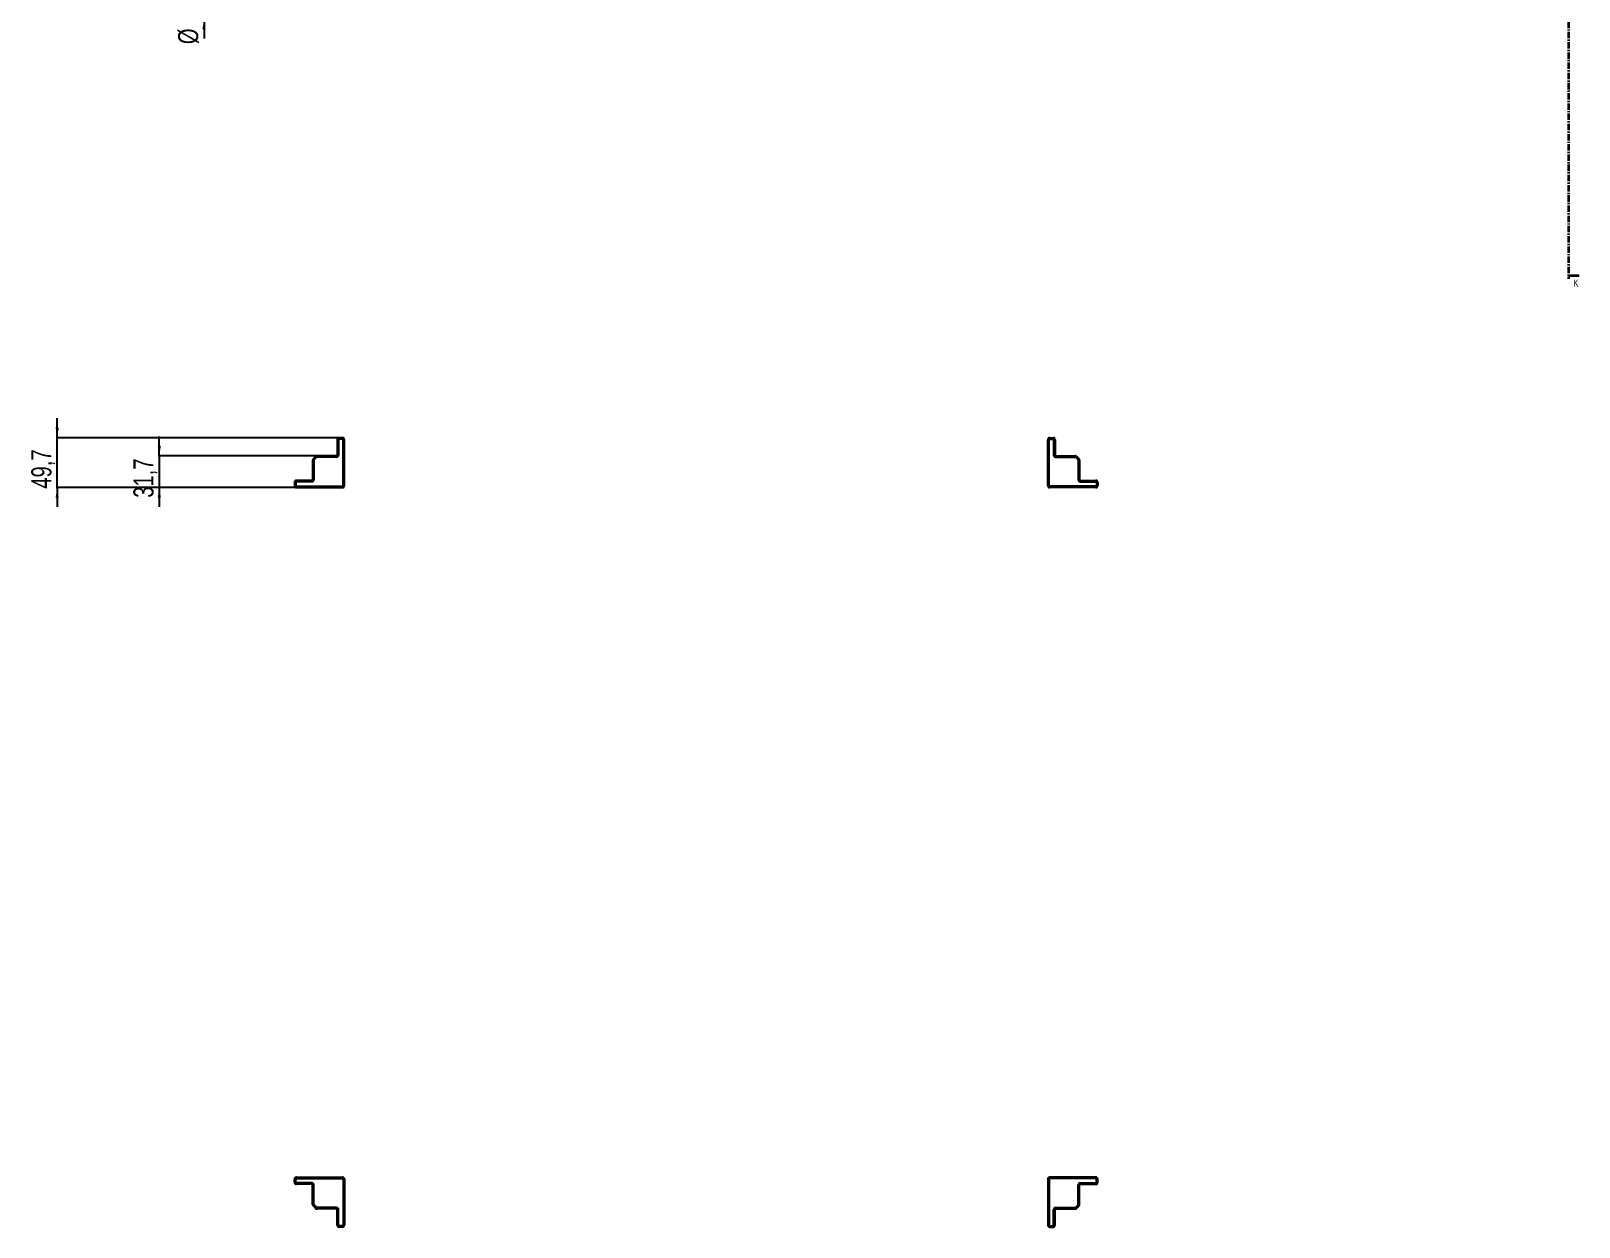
# Model space of a CAD drawing. Header units: millimetres. Extents: x -199 to 3657, y -2047 to 1507.
# Drawn here: x -198 to 1342, y -2047 to -857 of the extents above; entities that cross this region are included whole.
import ezdxf

# ---------------------------------------------------------------- set-up
doc = ezdxf.new("R2010")
doc.units = ezdxf.units.MM
doc.linetypes.add('CENTER', pattern=[10.16, 6.35, -1.27, 1.27, -1.27])
doc.layers.add('FORMAT', color=7, linetype='Continuous')
doc.styles.add('SLDTEXTSTYLE0', font='TXT', dxfattribs={"width": 0.75})
doc.dimstyles.new('SLDDIMSTYLE1', dxfattribs={"dimtxt": 20, "dimasz": 10, "dimexe": 0, "dimexo": 0.0625, "dimgap": 5, "dimtad": 2, "dimdec": 1, "dimrnd": 1e-09, "dimzin": 12, "dimdsep": 46, "dimtxsty": 'SLDTEXTSTYLE0', "dimsah": 1, "dimcen": 0.09, "dimadec": 0, "dimazin": 3, "dimtfac": 1, "dimtmove": 0, "dimatfit": 0, "dimfxl": 0, "dimfrac": 2, "dimtolj": 1, "dimtzin": 12, "dimarcsym": 0})

# ---------------------------------------------------------------- blocks, each defined once
blk = doc.blocks.new('_D_3')
at = {"layer": 'FORMAT'}
for p, q in [((-26, -835.3), (-26, -816.1)), ((92.8, -835.3), (-27, -835.3)), ((92.8, -845.3), (-27, -845.3)), ((-26, -835.3), (-26, -845.3)), ((-26, -845.3), (-26, -864.5))]:
    blk.add_line(p, q, dxfattribs=at)
for points in [[(-26, -835.3), (-24.5, -825.3), (-27.6, -825.3)], [(-26, -845.3), (-27.6, -855.3), (-24.5, -855.3)]]:
    blk.add_solid(points, dxfattribs=at)
at = {"layer": 'FORMAT', "char_height": 20, "attachment_point": 1, "rotation": 90, "style": 'SLDTEXTSTYLE0'}
for s, insert in [('10', (-52.1, -840)), ('%%c', (-51.8, -870.2))]:
    blk.add_mtext(s, dxfattribs=dict(at, insert=insert))
blk = doc.blocks.new('_D_5')
at = {"layer": 'FORMAT'}
for p, q in [((-172.2, -1261.8), (-172.2, -1242.5)), ((108.5, -1261.8), (-173.2, -1261.8)), ((-172.2, -1311.5), (-172.2, -1261.8)), ((66, -1311.5), (-173.2, -1311.5)), ((-172.2, -1311.5), (-172.2, -1330.7))]:
    blk.add_line(p, q, dxfattribs=at)
for points in [[(-172.2, -1261.8), (-170.6, -1251.8), (-173.7, -1251.8)], [(-172.2, -1311.5), (-173.7, -1321.5), (-170.6, -1321.5)]]:
    blk.add_solid(points, dxfattribs=at)
at = {"layer": 'FORMAT', "insert": (-197.9, -1312.5), "char_height": 20, "attachment_point": 1, "rotation": 90, "style": 'SLDTEXTSTYLE0'}
blk.add_mtext('49,7', dxfattribs=at)
blk = doc.blocks.new('_D_6')
at = {"layer": 'FORMAT'}
for p, q in [((-70.5, -1279.8), (-70.5, -1260.5)), ((86.4, -1279.8), (-71.5, -1279.8)), ((-70.5, -1279.8), (-70.5, -1311.5)), ((66, -1311.5), (-71.5, -1311.5)), ((-70.5, -1311.5), (-70.5, -1330.7))]:
    blk.add_line(p, q, dxfattribs=at)
for points in [[(-70.5, -1279.8), (-69, -1269.8), (-72.1, -1269.8)], [(-70.5, -1311.5), (-72.1, -1321.5), (-69, -1321.5)]]:
    blk.add_solid(points, dxfattribs=at)
at = {"layer": 'FORMAT', "insert": (-96.3, -1321.5), "char_height": 20, "attachment_point": 1, "rotation": 90, "style": 'SLDTEXTSTYLE0'}
blk.add_mtext('31,7', dxfattribs=at)

msp = doc.modelspace()

# ---------------------------------------------------------------- linework, layer by layer
at = {"color": 7, "linetype": 'CENTER', "lineweight": 35}
msp.add_line((1331.74, 1499.09), (1331.74, -1103.67), dxfattribs=at)
at = {"color": 7, "linetype": 'Continuous', "lineweight": 35}
msp.add_line((1342.38, -1100.67), (1331.74, -1100.67), dxfattribs=at)
at = {"color": 7, "linetype": 'Continuous', "lineweight": 25}
for p, q in [((111.68, -1261.77), (108.48, -1261.77)), ((111.68, -1263.12), (108.48, -1263.12)), ((815.68, -1261.77), (818.88, -1261.77)), ((815.68, -1263.12), (818.88, -1263.12)), ((106.48, -1263.77), (106.48, -1279.12)), ((107.83, -1263.77), (107.83, -1279.12)), ((112.33, -1309.47), (112.33, -1263.77)), ((113.68, -1309.47), (113.68, -1263.77)), ((813.68, -1309.47), (813.68, -1263.77)), ((815.03, -1309.47), (815.03, -1263.77)), ((819.53, -1263.77), (819.53, -1279.12)), ((820.88, -1263.77), (820.88, -1279.12)), ((81.98, -1284.22), (81.98, -1303.62)), ((83.77, -1281.6), (82.56, -1282.8)), ((83.33, -1284.22), (83.33, -1303.62)), ((84.72, -1282.55), (83.52, -1283.76)), ((84.72, -1282.55), (83.77, -1281.6)), ((85.01, -1280.36), (83.8, -1281.56)), ((83.8, -1281.56), (84.76, -1282.52)), ((85.96, -1281.31), (84.76, -1282.52)), ((105.83, -1279.77), (86.42, -1279.77)), ((105.83, -1281.12), (86.42, -1281.12)), ((821.53, -1279.77), (840.93, -1279.77)), ((821.53, -1281.12), (840.93, -1281.12)), ((841.39, -1281.31), (842.59, -1282.52)), ((842.34, -1280.36), (843.55, -1281.56)), ((843.55, -1281.56), (842.59, -1282.52)), ((842.63, -1282.55), (843.58, -1281.6)), ((842.63, -1282.55), (843.84, -1283.76)), ((843.58, -1281.6), (844.79, -1282.8)), ((844.03, -1284.22), (844.03, -1303.62)), ((845.38, -1284.22), (845.38, -1303.62)), ((63.98, -1306.27), (63.98, -1309.47)), ((65.33, -1306.27), (65.33, -1309.47)), ((81.33, -1304.27), (65.98, -1304.27)), ((81.33, -1305.62), (65.98, -1305.62)), ((846.03, -1304.27), (861.38, -1304.27)), ((846.03, -1305.62), (861.38, -1305.62)), ((862.03, -1306.27), (862.03, -1309.47)), ((863.38, -1306.27), (863.38, -1309.47)), ((65.98, -1310.12), (111.68, -1310.12)), ((65.98, -1311.47), (111.68, -1311.47)), ((861.38, -1310.12), (815.68, -1310.12)), ((861.38, -1311.47), (815.68, -1311.47)), ((63.98, -2002.67), (63.98, -1999.47)), ((65.33, -2002.67), (65.33, -1999.47)), ((65.98, -1997.47), (111.68, -1997.47)), ((65.98, -1998.82), (111.68, -1998.82)), ((112.33, -1999.47), (112.33, -2045.17)), ((113.68, -1999.47), (113.68, -2045.17)), ((813.68, -1999.47), (813.68, -2045.17)), ((815.03, -1999.47), (815.03, -2045.17)), ((861.38, -1997.47), (815.68, -1997.47)), ((861.38, -1998.82), (815.68, -1998.82)), ((862.03, -2002.67), (862.03, -1999.47)), ((863.38, -2002.67), (863.38, -1999.47)), ((81.33, -2003.32), (65.98, -2003.32)), ((81.33, -2004.67), (65.98, -2004.67)), ((81.98, -2024.72), (81.98, -2005.32)), ((83.33, -2024.72), (83.33, -2005.32)), ((844.03, -2024.72), (844.03, -2005.32)), ((845.38, -2024.72), (845.38, -2005.32)), ((846.03, -2003.32), (861.38, -2003.32)), ((846.03, -2004.67), (861.38, -2004.67)), ((83.77, -2027.34), (82.56, -2026.14)), ((84.72, -2026.39), (83.52, -2025.18)), ((84.72, -2026.39), (83.77, -2027.34)), ((83.8, -2027.38), (84.76, -2026.42)), ((85.01, -2028.58), (83.8, -2027.38)), ((85.96, -2027.63), (84.76, -2026.42)), ((105.83, -2027.82), (86.42, -2027.82)), ((105.83, -2029.17), (86.42, -2029.17)), ((106.48, -2045.17), (106.48, -2029.82)), ((107.83, -2045.17), (107.83, -2029.82)), ((819.53, -2045.17), (819.53, -2029.82)), ((820.88, -2045.17), (820.88, -2029.82)), ((821.53, -2027.82), (840.93, -2027.82)), ((821.53, -2029.17), (840.93, -2029.17)), ((841.39, -2027.63), (842.59, -2026.42)), ((842.34, -2028.58), (843.55, -2027.38)), ((843.55, -2027.38), (842.59, -2026.42)), ((842.63, -2026.39), (843.84, -2025.18)), ((842.63, -2026.39), (843.58, -2027.34)), ((843.58, -2027.34), (844.79, -2026.14)), ((111.68, -2045.82), (108.48, -2045.82)), ((111.68, -2047.17), (108.48, -2047.17)), ((815.68, -2045.82), (818.88, -2045.82)), ((815.68, -2047.17), (818.88, -2047.17))]:
    msp.add_line(p, q, dxfattribs=at)
for centre, radius, start, end in [((108.48, -1263.77), 2, 90, 180), ((108.48, -1263.77), 0.65, 90, 180), ((111.68, -1263.77), 2, 0, 90), ((111.68, -1263.77), 0.65, 0, 90), ((815.68, -1263.77), 2, 90, 180), ((815.68, -1263.77), 0.65, 90, 180), ((818.88, -1263.77), 2, 0, 90), ((818.88, -1263.77), 0.65, 0, 90), ((83.98, -1284.22), 2, 135, 180), ((83.98, -1284.22), 0.65, 135, 180), ((86.42, -1281.77), 2, 90, 135), ((86.42, -1281.77), 0.65, 90, 135), ((105.83, -1279.12), 2, 270, 0), ((105.83, -1279.12), 0.65, 270, 0), ((821.53, -1279.12), 2, 180, 270), ((821.53, -1279.12), 0.65, 180, 270), ((840.93, -1281.77), 2, 45, 90), ((840.93, -1281.77), 0.65, 45, 90), ((843.38, -1284.22), 0.65, 0, 45), ((843.38, -1284.22), 2, 0, 45), ((65.98, -1306.27), 2, 90, 180), ((65.98, -1309.47), 2, 180, 270), ((65.98, -1306.27), 0.65, 90, 180), ((65.98, -1309.47), 0.65, 180, 270), ((81.33, -1303.62), 2, 270, 0), ((81.33, -1303.62), 0.65, 270, 0), ((111.68, -1309.47), 0.65, 270, 0), ((111.68, -1309.47), 2, 270, 0), ((815.68, -1309.47), 2, 180, 270), ((815.68, -1309.47), 0.65, 180, 270), ((846.03, -1303.62), 2, 180, 270), ((846.03, -1303.62), 0.65, 180, 270), ((861.38, -1306.27), 2, 0, 90), ((861.38, -1306.27), 0.65, 0, 90), ((861.38, -1309.47), 2, 270, 0), ((861.38, -1309.47), 0.65, 270, 0), ((65.98, -1999.47), 2, 90, 180), ((65.98, -2002.67), 2, 180, 270), ((65.98, -1999.47), 0.65, 90, 180), ((65.98, -2002.67), 0.65, 180, 270), ((111.68, -1999.47), 2, 0, 90), ((111.68, -1999.47), 0.65, 0, 90), ((815.68, -1999.47), 2, 90, 180), ((815.68, -1999.47), 0.65, 90, 180), ((861.38, -1999.47), 2, 0, 90), ((861.38, -1999.47), 0.65, 0, 90), ((861.38, -2002.67), 0.65, 270, 0), ((861.38, -2002.67), 2, 270, 0), ((81.33, -2005.32), 2, 0, 90), ((81.33, -2005.32), 0.65, 0, 90), ((846.03, -2005.32), 2, 90, 180), ((846.03, -2005.32), 0.65, 90, 180), ((83.98, -2024.72), 2, 180, 225), ((83.98, -2024.72), 0.65, 180, 225), ((86.42, -2027.17), 2, 225, 270), ((86.42, -2027.17), 0.65, 225, 270), ((105.83, -2029.82), 2, 360, 90), ((105.83, -2029.82), 0.65, 0, 90), ((821.53, -2029.82), 2, 90, 180), ((821.53, -2029.82), 0.65, 90, 180), ((840.93, -2027.17), 0.65, 270, 315), ((840.93, -2027.17), 2, 270, 315), ((843.38, -2024.72), 0.65, 315, 0), ((843.38, -2024.72), 2, 315, 0), ((108.48, -2045.17), 2, 180, 270), ((108.48, -2045.17), 0.65, 180, 270), ((111.68, -2045.17), 2, 270, 0), ((111.68, -2045.17), 0.65, 270, 0), ((815.68, -2045.17), 2, 180, 270), ((815.68, -2045.17), 0.65, 180, 270), ((818.88, -2045.17), 0.65, 270, 0), ((818.88, -2045.17), 2, 270, 0)]:
    msp.add_arc(centre, radius, start, end, dxfattribs=at)
at = {"color": 7, "linetype": 'Continuous', "lineweight": 35}
msp.add_solid([(1331.74, -1100.67), (1338.74, -1101.79), (1338.74, -1099.55)], dxfattribs=at)

# ---------------------------------------------------------------- texts
at = {"color": 7, "linetype": 'Continuous', "insert": (1336.87, -1104.38), "char_height": 7, "attachment_point": 1, "style": 'SLDTEXTSTYLE0'}
msp.add_mtext('K', dxfattribs=at)

# ---------------------------------------------------------------- dimensions: what is measured, and where the dimension line sits
at = {"layer": 'FORMAT'}
dim = msp.add_linear_dim(base=(-26.02, -845.29), p1=(92.83, -835.29), p2=(92.83, -845.29), angle=90, text='%%c<>', dimstyle='SLDDIMSTYLE1', dxfattribs=at)
dim.commit()
dim.dimension.update_dxf_attribs({"geometry": '_D_3', "text_midpoint": (-26.02, -840.29), "dimtype": 160})
for base, p1, p2, picture, middle in [((-172.17, -1261.77), (65.98, -1311.47), (108.48, -1261.77), '_D_5', (-172.17, -1286.62)), ((-70.54, -1311.47), (86.42, -1279.77), (65.98, -1311.47), '_D_6', (-70.54, -1295.62))]:
    dim = msp.add_linear_dim(base=base, p1=p1, p2=p2, angle=90, dimstyle='SLDDIMSTYLE1', dxfattribs=at)
    dim.commit()
    dim.dimension.update_dxf_attribs({"geometry": picture, "text_midpoint": middle, "dimtype": 160})

doc.saveas('drawing.dxf')
